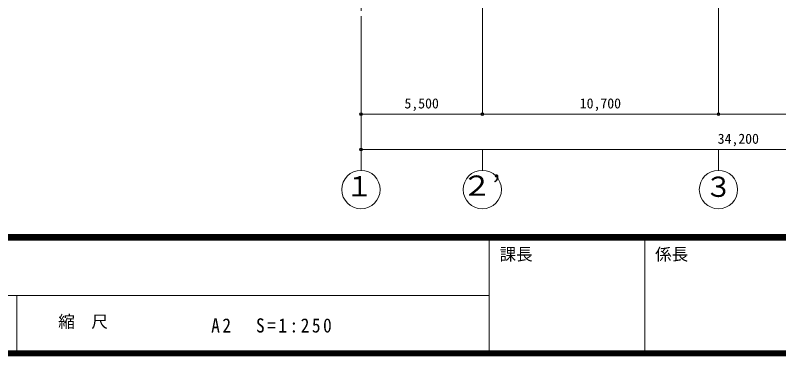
# Model space of a CAD drawing. Units: millimetres at full size, sheet at 1:250; details may follow other scales. Extents: x -229651 to 230101, y -162607 to 48650.
# Drawn here: x 1400 to 35995, y -162582 to -147179 of the extents above; entities that cross this region are included whole.
import ezdxf
from ezdxf.enums import TextEntityAlignment as Align

# ---------------------------------------------------------------- set-up
doc = ezdxf.new("R2010")
doc.units = ezdxf.units.MM
doc.header["$LTSCALE"] = 250
doc.header["$PDMODE"] = 32
doc.header["$PDSIZE"] = 125
doc.linetypes.add('CHAIN2', pattern=[12, 9, -1, 1, -1])
for name, color, linetype, lineweight in [('1-1', 4, 'Continuous', 18), ('2-0', 5, 'Continuous', 9), ('2-1', 4, 'Continuous', 18), ('A-0', 5, 'Continuous', 9), ('E-0', 4, 'Continuous', 18), ('E-D', 4, 'Continuous', 25)]:
    doc.layers.add(name, color=color, linetype=linetype, lineweight=lineweight)
doc.styles.add('ＭＳ ゴシック', font='')
doc.styles.get('ＭＳ ゴシック').set_extended_font_data('MS Gothic')

msp = doc.modelspace()

# ---------------------------------------------------------------- linework, layer by layer
at = {"layer": '1-1'}
for p, q in [((17066.4, -153256.3), (17066.4, -154195.6)), ((22566.4, -153256.3), (22566.4, -154195.6)), ((33266.4, -153256.3), (33266.4, -154195.6))]:
    msp.add_line(p, q, dxfattribs=at)
for centre in [(17064.4, -155063.9), (22564.4, -155063.9), (33264.4, -155063.9)]:
    msp.add_circle(centre, 868.4, dxfattribs=at)
at = {"layer": '2-0', "color": 4, "lineweight": 18}
for p, q in [((22566.4, -151656.3), (22566.4, -147915.3)), ((33266.4, -151656.3), (33266.4, -147915.3)), ((17066.4, -153256.3), (17066.4, -151656.3)), ((22566.4, -151656.3), (33266.4, -151656.3)), ((33266.4, -151656.3), (41766.4, -151656.3)), ((17066.4, -153256.3), (51266.4, -153256.3))]:
    msp.add_line(p, q, dxfattribs=at)
at = {"layer": '2-0', "color": 3}
for p in [(22566.4, -151656.3), (33266.4, -151656.3), (17066.4, -153256.3)]:
    msp.add_point(p, dxfattribs=at)
at = {"layer": '2-1'}
for p, q in [((17066.4, -151656.3), (17066.4, -147915.3)), ((22566.4, -151656.3), (22566.4, -147915.3)), ((17066.4, -151656.3), (22566.4, -151656.3))]:
    msp.add_line(p, q, dxfattribs=at)
at = {"layer": '2-1', "color": 3}
for p in [(17066.4, -151656.3), (22566.4, -151656.3)]:
    msp.add_point(p, dxfattribs=at)
at = {"layer": 'A-0'}
for p, q in [((-68850.9, -157101.2), (69300.9, -157101.2)), ((-68850.9, -157126.2), (69300.9, -157126.2)), ((-68850.9, -157151.3), (69300.9, -157151.3)), ((-68850.9, -157176.3), (69300.9, -157176.3)), ((-68850.9, -157201.3), (69300.9, -157201.3)), ((-68850.9, -157226.3), (69300.9, -157226.3)), ((-68850.9, -157251.4), (69300.9, -157251.4)), ((-68850.9, -157276.4), (69300.9, -157276.4)), ((-68850.9, -157301.4), (69300.9, -157301.4)), ((-68850.9, -157326.4), (69300.9, -157326.4)), ((-68850.9, -157351.5), (69300.9, -157351.5)), ((22873.1, -157351.5), (22873.1, -162357)), ((29923.1, -157351.5), (29923.1, -162357)), ((-28728.5, -159854.2), (22873.1, -159854.2)), ((1476.4, -159854.2), (1476.4, -162357)), ((-69076.1, -162582.2), (69526.1, -162582.2)), ((-69051.1, -162557.2), (69501.1, -162557.2)), ((-69026.1, -162532.2), (69476.1, -162532.2)), ((-69001, -162507.1), (69451.1, -162507.1)), ((-68976, -162482.1), (69426, -162482.1)), ((-68951, -162457.1), (69401, -162457.1)), ((-68926, -162432.1), (69376, -162432.1)), ((-68900.9, -162407), (69351, -162407)), ((-68875.9, -162382), (69325.9, -162382)), ((-68850.9, -162357), (69300.9, -162357))]:
    msp.add_line(p, q, dxfattribs=at)
at = {"layer": 'E-0', "color": 5, "linetype": 'CHAIN2', "lineweight": 9}
for p, q in [((33266.4, -73695.8), (33266.4, -147915.3)), ((17066.4, -114225.8), (17066.4, -147915.3)), ((22566.4, -147915.3), (22566.4, -138885.7))]:
    msp.add_line(p, q, dxfattribs=at)

# ---------------------------------------------------------------- texts
at = {"layer": '2-0', "color": 4, "style": 'ＭＳ ゴシック'}
for s, p in [('10,700', (26978.9, -151531.3)), ('34,200', (33228.9, -153131.3))]:
    msp.add_text(s, height=458.2, dxfattribs=at).set_placement(p, align=Align.BOTTOM_LEFT)
at = {"layer": '2-1', "style": 'ＭＳ ゴシック'}
msp.add_text('5,500', height=458.2, dxfattribs=at).set_placement((19035.1, -151531.3), align=Align.BOTTOM_LEFT)
at = {"layer": 'A-0', "color": 7, "style": 'ＭＳ ゴシック'}
for s, p in [('課長', (23344.2, -158432.9)), ('係長', (30394.2, -158432.9)), ('縮\u3000尺', (3347.6, -161480.6))]:
    msp.add_text(s, height=549.9, dxfattribs=at).set_placement(p, align=Align.BOTTOM_LEFT)
at = {"layer": 'A-0', "color": 7, "insert": (10278.2, -161543.1), "char_height": 641.5, "attachment_point": 7, "style": 'ＭＳ ゴシック'}
msp.add_mtext('\\T1.29;\\W0.9;A2\u3000S=1:250', dxfattribs=at)
at = {"layer": 'E-D', "color": 3, "style": 'ＭＳ ゴシック'}
for s, p in [('１', (16367.6, -155650.9)), ('３', (32643.8, -155671.6))]:
    msp.add_text(s, height=916.4, dxfattribs=at).set_placement(p, align=Align.BOTTOM_LEFT)
at = {"layer": 'E-D', "color": 3, "style": 'ＭＳ ゴシック', "width": 1.1}
msp.add_text('２’', height=916.4, dxfattribs=at).set_placement((21626.5, -155619.5), align=Align.BOTTOM_LEFT)

doc.saveas('drawing.dxf')
